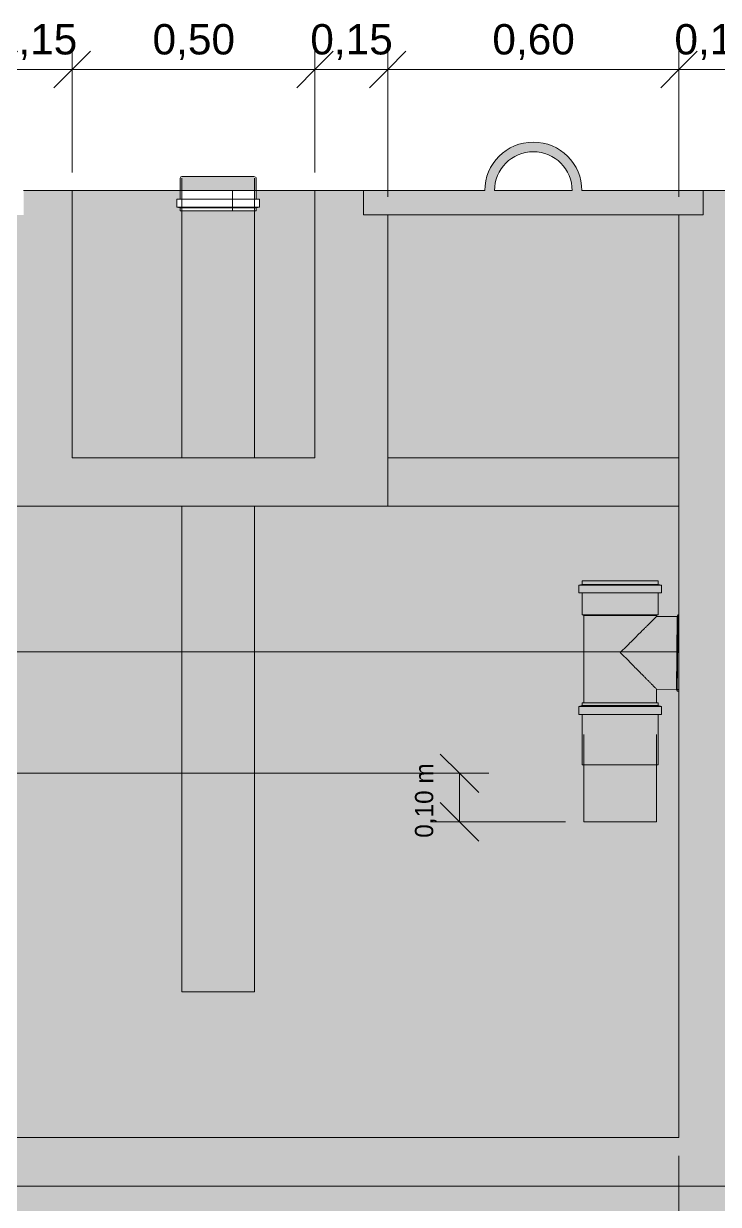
# Model space of a CAD drawing. Header units: metres. Extents: x 42.1 to 94.3, y -3.4 to 61.2.
# Drawn here: x 74.667 to 76.099, y -2.088 to 0.344 of the extents above; entities that cross this region are included whole.
import ezdxf

# ---------------------------------------------------------------- set-up
doc = ezdxf.new("R2010")
doc.units = ezdxf.units.M
doc.linetypes.add('IMPORT-DASHED2 _4_', pattern=[0.375, 0.25, -0.125])
for name, color, linetype, lineweight in [('A-ANNO-DIMS', 7, 'Continuous', 5), ('A-ANNO-DIMS-25', 7, 'Continuous', 5), ('A-DETL', 7, 'Continuous', 5), ('A-DETL-GENF', 7, 'Continuous', 5), ('A-WALL', 7, 'Continuous', 9), ('AL_MOBILIARIO', 7, 'Continuous', 5), ('ARQ-COTA-50', 7, 'Continuous', 5), ('ARQ-ELEV6', 7, 'Continuous', 5), ('ARQ-PAR', 7, 'Continuous', 5), ('ARQ-PROJ', 7, 'IMPORT-DASHED2 _4_', 5), ('P-PIPE', 7, 'Continuous', 5)]:
    doc.layers.add(name, color=color, linetype=linetype, lineweight=lineweight)
doc.layers.add('A-FLOR', color=7, linetype='Continuous', lineweight=9, true_color=0x007f00)
doc.layers.add('ARQ_1100_BASE_TÉRREO_GARAGEM_dwg', color=7, linetype='Continuous', lineweight=5, true_color=0x767676)
doc.styles.add('Arial', font='arial.ttf', dxfattribs={"height": 0.0625})
doc.styles.add('Century Gothic', font='GOTHIC.TTF', dxfattribs={"height": 0.0375})
doc.dimstyles.new('Diagonal_-_2_5_mm_Arial_-_Preto', dxfattribs={"dimscale": 0.3048, "dimtxt": 0.063766, "dimasz": 0.246063, "dimexe": 0.19685, "dimexo": 0.123031, "dimgap": 0.04101, "dimtad": 1, "dimrnd": 0.01, "dimzin": 0, "dimdsep": 46, "dimtxsty": 'Arial', "dimblk1": 'OBLIQUE', "dimblk2": 'OBLIQUE', "dimsah": 1, "dimcen": 0.09, "dimdle": 0.19685, "dimazin": 0, "dimtfac": 1, "dimtdec": 4, "dimtix": 1, "dimtmove": 0, "dimatfit": 3, "dimfxl": 1, "dimtvp": 1, "dimtolj": 1, "dimtzin": 0, "dimarcsym": 2})
doc.dimstyles.new('Diagonal_-_2_5_mm_Arial_-_Vermelho_2', dxfattribs={"dimscale": 0.3048, "dimtxt": 0.063766, "dimasz": 0.246063, "dimexe": 0.19685, "dimexo": 0.123031, "dimgap": 0.04101, "dimtad": 1, "dimrnd": 0.01, "dimzin": 0, "dimdsep": 46, "dimtxsty": 'Arial', "dimblk1": 'OBLIQUE', "dimblk2": 'OBLIQUE', "dimsah": 1, "dimcen": 0.09, "dimdle": 0.19685, "dimazin": 0, "dimtfac": 1, "dimtdec": 4, "dimtix": 1, "dimtmove": 0, "dimatfit": 3, "dimfxl": 1, "dimtvp": 1, "dimtolj": 1, "dimtzin": 0, "dimarcsym": 2})
doc.dimstyles.new('Setores_1_mm', dxfattribs={"dimscale": 0.3048, "dimtxt": 0.039156, "dimasz": 0.260417, "dimexe": 0.19685, "dimexo": 0.123031, "dimgap": 0.143537, "dimtad": 1, "dimrnd": 0.01, "dimzin": 0, "dimdsep": 46, "dimtxsty": 'Century Gothic', "dimblk1": 'OBLIQUE', "dimblk2": 'OBLIQUE', "dimsah": 1, "dimcen": 0.09, "dimazin": 0, "dimtfac": 1, "dimtdec": 4, "dimtix": 1, "dimtmove": 0, "dimatfit": 3, "dimfxl": 1, "dimtvp": 1, "dimtolj": 1, "dimtzin": 0, "dimarcsym": 2})
pattern_1 = [(0, (76.18848, -1), (0.15875, 0.15875), [0.15875, -0.15875]), (0, (76.18848, -0.94047), (0.15875, 0.15875), [0.15875, -0.15875]), (0, (76.18848, -0.88094), (0.15875, 0.15875), [0.15875, -0.15875]), (90, (76.20848, -0.86109), (-0.15875, 0.15875), [0.15875, -0.15875]), (90, (76.26748, -0.86109), (-0.15875, 0.15875), [0.15875, -0.15875]), (90, (76.32748, -0.86109), (-0.15875, 0.15875), [0.15875, -0.15875])]

# ---------------------------------------------------------------- blocks, each defined once
blk = doc.blocks.new('ARQ_1100_BASE_TÉRREO_GARAGEM_dwg_bus_p-4197726-CC')
at = {"layer": 'AL_MOBILIARIO'}
for p, q in [((54.9492, 0), (54.7096, 0)), ((55.1158, 0), (54.7096, 0)), ((55.1158, 0), (54.7097, 0)), ((54.7097, 0), (55.1158, 0)), ((54.7097, 0), (55.1158, 0)), ((55.1158, 0), (54.7097, 0)), ((55.1158, 0), (54.7097, 0)), ((55.1158, 0), (54.9492, 0)), ((56.178, 0), (56.0158, 0)), ((56.2222, 0), (56.0158, 0)), ((56.4811, 0), (56.0158, 0)), ((56.2634, 0), (56.0158, 0)), ((56.5158, 0), (56.0158, 0)), ((56.0159, 0), (56.243, 0)), ((56.0159, 0), (56.2168, 0)), ((56.5161, 0), (56.178, 0)), ((56.2168, 0), (56.5161, 0)), ((56.5163, 0), (56.2222, 0)), ((56.243, 0), (56.5163, 0)), ((56.5162, 0), (56.2634, 0)), ((56.5158, 0), (56.4811, 0))]:
    blk.add_line(p, q, dxfattribs=at)
blk = doc.blocks.new('ARQ_1100_BASE_TÉRREO_GARAGEM_dwg_cam_p-4197734-CC')
at = {"layer": 'AL_MOBILIARIO'}
for p, q in [((56.1745, 0), (56.0154, 0)), ((56.0931, 0), (56.0154, 0)), ((56.0931, 0), (56.0154, 0)), ((56.1711, 0), (56.0154, 0)), ((56.5158, 0), (56.0158, 0)), ((56.0158, 0), (56.5158, 0)), ((56.5158, 0), (56.0158, 0)), ((56.0158, 0), (56.5158, 0)), ((56.0158, 0), (56.5158, 0)), ((56.5158, 0), (56.0158, 0)), ((56.0158, 0), (56.5158, 0)), ((56.0158, 0), (56.5158, 0)), ((56.0158, 0), (56.5158, 0)), ((56.0158, 0), (56.5158, 0)), ((56.0158, 0), (56.5158, 0)), ((56.0158, 0), (56.5158, 0)), ((56.0158, 0), (56.5158, 0)), ((56.5158, 0), (56.0158, 0)), ((56.5158, 0), (56.0931, 0)), ((56.0931, 0), (56.449, 0)), ((56.5158, 0), (56.1711, 0)), ((56.5158, 0), (56.1745, 0)), ((56.1835, 0), (56.2333, 0)), ((56.4353, 0), (56.229, 0)), ((56.2333, 0), (56.4684, 0)), ((56.5158, 0), (56.449, 0)), ((56.5158, 0), (56.449, 0)), ((56.4684, 0), (56.5158, 0)), ((58.3711, 0), (57.4158, 0)), ((57.4158, 0), (58.3711, 0)), ((58.2212, 0), (57.4158, 0)), ((57.4158, 0), (58.2212, 0)), ((57.4158, 0), (58.2212, 0)), ((58.3711, 0), (57.4158, 0)), ((57.4158, 0), (58.2212, 0)), ((57.4158, 0), (58.2212, 0)), ((57.4158, 0), (58.2212, 0)), ((57.4158, 0), (58.2212, 0)), ((57.4158, 0), (58.2212, 0)), ((57.4158, 0), (58.2212, 0)), ((57.4158, 0), (58.2212, 0)), ((58.1966, 0), (57.4158, 0)), ((57.902, 0), (57.4158, 0)), ((57.9054, 0), (57.4158, 0)), ((57.4158, 0), (57.4204, 0)), ((57.4158, 0), (57.4204, 0)), ((57.4673, 0), (57.8175, 0)), ((57.8175, 0), (57.4673, 0)), ((57.6822, 0), (57.4853, 0)), ((57.8011, 0), (57.7765, 0)), ((58.2521, 0), (57.8341, 0)), ((57.8341, 0), (58.2521, 0)), ((58.2077, 0), (57.902, 0)), ((58.1436, 0), (57.9054, 0)), ((58.0974, 0), (58.3464, 0)), ((58.1436, 0), (58.2071, 0)), ((58.3253, 0), (58.1438, 0)), ((58.2062, 0), (58.3559, 0)), ((58.2521, 0), (58.2839, 0)), ((58.3559, 0), (58.2839, 0)), ((58.3559, 0), (58.3253, 0)), ((58.4937, 0), (58.3711, 0)), ((58.4937, 0), (58.3711, 0)), ((58.4937, 0), (58.3711, 0)), ((58.4937, 0), (58.3711, 0))]:
    blk.add_line(p, q, dxfattribs=at)
at = {"layer": 'AL_MOBILIARIO', "flags": 128}
blk.add_lwpolyline([(58.3706, 0), (58.3786, 0), (58.3143, 0)], close=True, dxfattribs=at)
blk = doc.blocks.new('ARQ_1100_BASE_TÉRREO_GARAGEM_dwg-4178582-CC')
at = {"lineweight": 5}
for p, q in [((56.0158, 0), (56.5158, 0)), ((56.5158, 0), (56.0158, 0))]:
    blk.add_line(p, q, dxfattribs=at)
at = {"layer": 'ARQ-COTA-50'}
for p, q in [((56.5158, 0), (56.0158, 0)), ((56.0158, 0), (56.5158, 0)), ((56.0158, 0), (56.5158, 0)), ((56.5158, 0), (56.0158, 0)), ((56.5158, 0), (56.0158, 0))]:
    blk.add_line(p, q, dxfattribs=at)
at = {"layer": 'ARQ-ELEV6'}
for p, q in [((56.0157, 0), (56.2326, 0)), ((56.5158, 0), (56.0158, 0)), ((56.2326, 0), (56.5158, 0))]:
    blk.add_line(p, q, dxfattribs=at)
at = {"layer": 'ARQ-PAR'}
for p, q in [((56.0158, 0), (56.2381, 0)), ((56.0158, 0), (56.2381, 0)), ((56.5158, 0), (56.0158, 0)), ((56.0158, 0), (56.5158, 0)), ((56.3946, 0), (56.5158, 0)), ((56.3946, 0), (56.5158, 0))]:
    blk.add_line(p, q, dxfattribs=at)
at = {"layer": 'ARQ-PROJ'}
for p, q in [((56.0158, 0), (56.2381, 0)), ((56.5158, 0), (56.0158, 0)), ((56.3946, 0), (56.5158, 0))]:
    blk.add_line(p, q, dxfattribs=at)
for name in ['ARQ_1100_BASE_TÉRREO_GARAGEM_dwg_bus_p-4197726-CC', 'ARQ_1100_BASE_TÉRREO_GARAGEM_dwg_cam_p-4197734-CC']:
    blk.add_blockref(name, (0, 0))
blk = doc.blocks.new('Cap - Serie Normal - Esgoto - MEP - Tigre - Standard-3964077-CC')
at = {"layer": 'P-PIPE', "true_color": 0xf5ebeb}
for points in [[(56.3787, 0.0257), (56.3946, 0.0257), (56.3936, 0.028), (56.3914, 0.0289), (56.2408, 0.0287), (56.2391, 0.028), (56.2381, 0.0257), (56.3779, 0.0257)], [(56.2381, 0), (56.3946, 0), (56.3946, 0.0257), (56.2381, 0.0257)]]:
    blk.add_hatch(color=7, dxfattribs=at).paths.add_polyline_path(points)
at = {"layer": 'P-PIPE'}
for p, q in [((56.2381, 0.0257), (56.2381, -0.0174)), ((56.3946, -0.0174), (56.3946, 0.0257)), ((56.2311, -0.0174), (56.2311, -0.0339)), ((56.4016, -0.0174), (56.2311, -0.0174)), ((56.4016, -0.0339), (56.4016, -0.0174)), ((56.2311, -0.0339), (56.2381, -0.0354)), ((56.2311, -0.0339), (56.4016, -0.0339)), ((56.2381, -0.0351), (56.2381, -0.0413)), ((56.2381, -0.0354), (56.3946, -0.0354)), ((56.2381, -0.0413), (56.3946, -0.0413)), ((56.3946, -0.0354), (56.4016, -0.0339)), ((56.3946, -0.0413), (56.3946, -0.0351))]:
    blk.add_line(p, q, dxfattribs=at)
at = {"layer": 'P-PIPE', "flags": 128}
for points in [[(56.2381, 0.0257), (56.2396, 0.0284), (56.2414, 0.0289)], [(56.3914, 0.0289), (56.3894, 0.0289), (56.3836, 0.0289), (56.3743, 0.0289), (56.3619, 0.0289), (56.3471, 0.0289), (56.3308, 0.0289), (56.3136, 0.0289), (56.2966, 0.0289), (56.2807, 0.0289), (56.2666, 0.0289), (56.2551, 0.0289), (56.2469, 0.0289), (56.2423, 0.0289), (56.2414, 0.0289)], [(56.3933, 0.0279), (56.3941, 0.0275), (56.3946, 0.0257)]]:
    blk.add_lwpolyline(points, dxfattribs=at)
blk = doc.blocks.new('Te_Juncao - Serie Normal - Esgoto - MEP - Tigre - Standard-4220040-CC')
at = {"layer": 'P-PIPE', "true_color": 0xf5ebeb}
h = blk.add_hatch(color=7, dxfattribs=at)
h.paths.add_polyline_path([(57.1448, -0.8108), (57.0656, -0.8109), (57.0598, -0.8123), (57.1448, -0.8123), (57.1448, -0.8108)])
h.paths.add_polyline_path([(57.2128, -0.8123), (57.2298, -0.8123), (57.2233, -0.8108), (57.1448, -0.8108), (57.1448, -0.8123), (57.2102, -0.8123)])
for points in [[(57.2128, -0.8283), (57.2298, -0.8283), (57.2298, -0.8123), (57.0598, -0.8123), (57.0598, -0.8283), (57.2102, -0.8283)], [(57.1681, -0.8108), (57.2233, -0.8108), (57.2233, -0.8038), (57.0663, -0.8038), (57.0663, -0.8108), (57.1668, -0.8108)], [(57.0663, -0.8735), (57.2233, -0.8735), (57.2233, -0.8283), (57.0663, -0.8283), (57.0663, -0.8687)], [(57.2187, -0.875), (57.2198, -0.875), (57.2233, -0.8735), (57.0663, -0.8735), (57.0698, -0.875), (57.2186, -0.875)], [(57.0699, -0.95), (57.1458, -0.95), (57.2188, -0.8776), (57.2184, -0.875), (57.0698, -0.875), (57.0698, -0.95)], [(57.2621, -0.95), (57.2631, -0.95), (57.2636, -0.8744), (57.2623, -0.8772), (57.2618, -0.95)], [(57.156, -0.95), (57.2616, -0.95), (57.2621, -0.8772), (57.2198, -0.8768), (57.1458, -0.95)]]:
    blk.add_hatch(color=7, dxfattribs=at).paths.add_polyline_path(points)
h = blk.add_hatch(color=7, dxfattribs=at)
h.paths.add_polyline_path([(57.2658, -0.95), (57.2658, -0.9147), (57.2635, -0.9147), (57.2631, -0.95)])
h.paths.add_polyline_path([(57.2635, -0.9147), (57.2658, -0.9147), (57.2658, -0.8992), (57.2636, -0.8992), (57.2635, -0.9135)])
h.paths.add_polyline_path([(57.2636, -0.8992), (57.2658, -0.8992), (57.2658, -0.8737), (57.2639, -0.8737), (57.2637, -0.8942)])
at = {"layer": 'P-PIPE'}
for p, q in [((57.0663, -0.8108), (57.0598, -0.8123)), ((57.0598, -0.8123), (57.0598, -0.8283)), ((57.0598, -0.8123), (57.2298, -0.8123)), ((57.0663, -0.8038), (57.0663, -0.8108)), ((57.2233, -0.8038), (57.0663, -0.8038)), ((57.0663, -0.8108), (57.2233, -0.8108)), ((57.2233, -0.8108), (57.2233, -0.8038)), ((57.2298, -0.8123), (57.2233, -0.8108)), ((57.2298, -0.8283), (57.2298, -0.8123)), ((57.0598, -0.8283), (57.2298, -0.8283)), ((57.0663, -0.8283), (57.0663, -0.8735)), ((57.2233, -0.8735), (57.2233, -0.8283)), ((57.0663, -0.8735), (57.0698, -0.875)), ((57.2233, -0.8735), (57.0663, -0.8735)), ((57.0663, -0.8735), (57.2233, -0.8735)), ((57.0698, -0.8745), (57.0698, -0.875)), ((57.0698, -0.875), (57.2198, -0.875)), ((57.0698, -0.875), (57.0698, -0.951)), ((57.2198, -0.875), (57.2233, -0.8735)), ((57.2198, -0.875), (57.2198, -0.8745)), ((57.2198, -0.8768), (57.2198, -0.875)), ((57.2639, -0.8737), (57.2623, -0.8772)), ((57.2623, -1.0307), (57.2639, -0.8737)), ((57.2658, -0.8737), (57.2639, -0.8737)), ((57.2623, -0.8772), (57.2198, -0.8768)), ((57.2623, -0.8772), (57.2608, -1.0272)), ((57.2608, -1.0272), (57.2623, -0.8772)), ((57.0698, -0.951), (57.0698, -1.0545)), ((57.2198, -1.0268), (57.2608, -1.0272)), ((57.2198, -1.0545), (57.2198, -1.0268)), ((57.2608, -1.0272), (57.2623, -1.0307)), ((57.2623, -1.0307), (57.2658, -1.0308))]:
    blk.add_line(p, q, dxfattribs=at)
for points, knots in [([(57.1448, -0.951), (57.1486, -0.9473), (57.1561, -0.9399), (57.1672, -0.9288), (57.1781, -0.9181), (57.1868, -0.9095), (57.1933, -0.903), (57.1981, -0.8983), (57.2018, -0.8946), (57.2046, -0.8918), (57.2066, -0.8899), (57.2085, -0.888), (57.2103, -0.8862), (57.212, -0.8845), (57.2136, -0.883), (57.215, -0.8816), (57.2166, -0.8799), (57.219, -0.8776), (57.2198, -0.8768), (57.2198, -0.8768)], [0, 0, 0, 0, 0.111111, 0.222222, 0.333333, 0.444444, 0.5, 0.555556, 0.611111, 0.638889, 0.666667, 0.694444, 0.722222, 0.75, 0.777778, 0.805556, 0.833333, 0.888889, 1, 1, 1, 1]), ([(57.1448, -0.951), (57.1486, -0.9548), (57.1561, -0.9623), (57.1671, -0.9736), (57.178, -0.9845), (57.1866, -0.9932), (57.1932, -0.9999), (57.1979, -1.0047), (57.2017, -1.0084), (57.2045, -1.0113), (57.2065, -1.0133), (57.2084, -1.0152), (57.2102, -1.0171), (57.2119, -1.0188), (57.2135, -1.0204), (57.2149, -1.0218), (57.2166, -1.0235), (57.219, -1.0259), (57.2198, -1.0267), (57.2198, -1.0268)], [-1, -1, -1, -1, -0.888889, -0.777778, -0.666667, -0.555556, -0.5, -0.444444, -0.388889, -0.361111, -0.333333, -0.305556, -0.277778, -0.25, -0.222222, -0.194444, -0.166667, -0.111111, 0, 0, 0, 0])]:
    blk.add_open_spline(points, degree=3, knots=knots, dxfattribs=at)
blk = doc.blocks.new('Luva Simples para Conexão - Serie Normal - Esgoto - MEP - Tigre - Standard-3963417-CC')
at = {"layer": 'P-PIPE'}
for p, q in [((57.0666, -1.0604), (57.0596, -1.0623)), ((57.0596, -1.0623), (57.0596, -1.079)), ((57.0596, -1.0623), (57.2301, -1.0623)), ((57.0666, -1.0545), (57.0666, -1.0604)), ((57.2231, -1.0545), (57.0666, -1.0545)), ((57.2231, -1.0604), (57.0666, -1.0604)), ((57.2231, -1.0604), (57.2231, -1.0545)), ((57.2301, -1.0623), (57.2231, -1.0604)), ((57.2301, -1.079), (57.2301, -1.0623)), ((57.0596, -1.079), (57.2301, -1.079)), ((57.0666, -1.079), (57.0666, -1.1825)), ((57.2231, -1.1825), (57.2231, -1.079)), ((57.0666, -1.1825), (57.2231, -1.1825))]:
    blk.add_line(p, q, dxfattribs=at)
blk = doc.blocks.new('DIMBLOCK30-CC')
at = {"layer": 'A-ANNO-DIMS-25'}
for p, q in [((76.0173, 0.2494), (76.0173, 0.3094)), ((76.1673, 0.2494), (76.1673, 0.3094)), ((76.1673, 0.2494), (76.0173, 0.2494)), ((76.0173, 0.2494), (76.0173, -0.0125)), ((76.1673, 0.2494), (76.1673, -0.6125))]:
    blk.add_line(p, q, dxfattribs=at)
at = {"layer": 'A-ANNO-DIMS-25', "lineweight": 20}
for p, q in [((76.0173, 0.2494), (76.0548, 0.2869)), ((76.1673, 0.2494), (76.2048, 0.2869)), ((76.0173, 0.2494), (75.9798, 0.2119)), ((76.1673, 0.2494), (76.1298, 0.2119))]:
    blk.add_line(p, q, dxfattribs=at)
at = {"layer": 'A-ANNO-DIMS-25', "color": 0, "insert": (76.0079, 0.343), "char_height": 0.0625, "width": 0.202482, "attachment_point": 1, "line_spacing_factor": 0.941778, "style": 'Arial'}
blk.add_mtext('0,15', dxfattribs=at)
blk = doc.blocks.new('_Oblique')
at = {"color": 0, "linetype": 'ByBlock', "lineweight": -2}
blk.add_line((-0.5, -0.5), (0.5, 0.5), dxfattribs=at)
blk = doc.blocks.new('DIMBLOCK31-CC')
at = {"layer": 'A-ANNO-DIMS-25'}
for p, q in [((75.4173, 0.2494), (75.4173, 0.3094)), ((76.0173, 0.2494), (76.0173, 0.3094)), ((76.0173, 0.2494), (75.4173, 0.2494)), ((75.4173, 0.2494), (75.4173, -0.0125)), ((76.0173, 0.2494), (76.0173, -0.0125))]:
    blk.add_line(p, q, dxfattribs=at)
at = {"layer": 'A-ANNO-DIMS-25', "lineweight": 20}
for p, q in [((75.4173, 0.2494), (75.4548, 0.2869)), ((76.0173, 0.2494), (76.0548, 0.2869)), ((75.4173, 0.2494), (75.3798, 0.2119)), ((76.0173, 0.2494), (75.9798, 0.2119))]:
    blk.add_line(p, q, dxfattribs=at)
at = {"layer": 'A-ANNO-DIMS-25', "color": 0, "insert": (75.6329, 0.343), "char_height": 0.0625, "width": 0.202482, "attachment_point": 1, "line_spacing_factor": 0.941778, "style": 'Arial'}
blk.add_mtext('0,60', dxfattribs=at)
blk = doc.blocks.new('DIMBLOCK32-CC')
at = {"layer": 'A-ANNO-DIMS-25'}
for p, q in [((75.2673, 0.2494), (75.2673, 0.3094)), ((75.4173, 0.2494), (75.4173, 0.3094)), ((75.4173, 0.2494), (75.2673, 0.2494)), ((75.2673, 0.2494), (75.2673, 0.0375)), ((75.4173, 0.2494), (75.4173, -0.0125))]:
    blk.add_line(p, q, dxfattribs=at)
at = {"layer": 'A-ANNO-DIMS-25', "lineweight": 20}
for p, q in [((75.2673, 0.2494), (75.3048, 0.2869)), ((75.4173, 0.2494), (75.4548, 0.2869)), ((75.2673, 0.2494), (75.2298, 0.2119)), ((75.4173, 0.2494), (75.3798, 0.2119))]:
    blk.add_line(p, q, dxfattribs=at)
at = {"layer": 'A-ANNO-DIMS-25', "color": 0, "insert": (75.2579, 0.343), "char_height": 0.0625, "width": 0.202482, "attachment_point": 1, "line_spacing_factor": 0.941778, "style": 'Arial'}
blk.add_mtext('0,15', dxfattribs=at)
blk = doc.blocks.new('DIMBLOCK33-CC')
at = {"layer": 'A-ANNO-DIMS-25'}
for p, q in [((74.7673, 0.2494), (74.7673, 0.3094)), ((75.2673, 0.2494), (75.2673, 0.3094)), ((75.2673, 0.2494), (74.7673, 0.2494)), ((74.7673, 0.2494), (74.7673, 0.0375)), ((75.2673, 0.2494), (75.2673, 0.0375))]:
    blk.add_line(p, q, dxfattribs=at)
at = {"layer": 'A-ANNO-DIMS-25', "lineweight": 20}
for p, q in [((74.7673, 0.2494), (74.8048, 0.2869)), ((75.2673, 0.2494), (75.3048, 0.2869)), ((74.7673, 0.2494), (74.7298, 0.2119)), ((75.2673, 0.2494), (75.2298, 0.2119))]:
    blk.add_line(p, q, dxfattribs=at)
at = {"layer": 'A-ANNO-DIMS-25', "color": 0, "insert": (74.9329, 0.343), "char_height": 0.0625, "width": 0.202482, "attachment_point": 1, "line_spacing_factor": 0.941778, "style": 'Arial'}
blk.add_mtext('0,50', dxfattribs=at)
blk = doc.blocks.new('DIMBLOCK34-CC')
at = {"layer": 'A-ANNO-DIMS-25'}
for p, q in [((74.6173, 0.2494), (74.6173, 0.3094)), ((74.7673, 0.2494), (74.7673, 0.3094)), ((74.7673, 0.2494), (74.6173, 0.2494)), ((74.6173, 0.2494), (74.6173, -0.0125)), ((74.7673, 0.2494), (74.7673, 0.0375))]:
    blk.add_line(p, q, dxfattribs=at)
at = {"layer": 'A-ANNO-DIMS-25', "lineweight": 20}
for p, q in [((74.6173, 0.2494), (74.6548, 0.2869)), ((74.7673, 0.2494), (74.8048, 0.2869)), ((74.6173, 0.2494), (74.5798, 0.2119)), ((74.7673, 0.2494), (74.7298, 0.2119))]:
    blk.add_line(p, q, dxfattribs=at)
at = {"layer": 'A-ANNO-DIMS-25', "color": 0, "insert": (74.6079, 0.343), "char_height": 0.0625, "width": 0.202482, "attachment_point": 1, "line_spacing_factor": 0.941778, "style": 'Arial'}
blk.add_mtext('0,15', dxfattribs=at)
blk = doc.blocks.new('DIMBLOCK45-CC')
at = {"layer": 'A-ANNO-DIMS-25', "lineweight": 25}
for p, q in [((75.5653, -1.2), (75.5256, -1.1603)), ((75.5653, -1.2), (75.605, -1.2397)), ((75.5653, -1.3), (75.5256, -1.2603)), ((75.5653, -1.3), (75.605, -1.3397))]:
    blk.add_line(p, q, dxfattribs=at)
at = {"layer": 'A-ANNO-DIMS-25'}
for p, q in [((75.5653, -1.2), (74.2438, -1.2)), ((75.5653, -1.2), (75.5653, -1.3)), ((75.5653, -1.2), (75.6253, -1.2)), ((75.5653, -1.3), (75.5053, -1.3)), ((75.5653, -1.3), (75.7838, -1.3))]:
    blk.add_line(p, q, dxfattribs=at)
at = {"layer": 'A-ANNO-DIMS-25', "color": 0, "insert": (75.4735, -1.3327), "char_height": 0.0375, "width": 0.198392, "attachment_point": 1, "rotation": 90, "line_spacing_factor": 0.984502, "style": 'Century Gothic'}
blk.add_mtext('0,10 m', dxfattribs=at)
blk = doc.blocks.new('DIMBLOCK50-CC')
at = {"layer": 'A-ANNO-DIMS-25', "color": 1, "true_color": 0xff0000}
for p, q in [((76.0173, -2.2461), (76.0173, -1.9875)), ((76.1673, -2.2461), (76.1673, -2.0875)), ((76.2273, -2.2461), (76.0173, -2.2461)), ((76.0173, -2.2461), (76.0173, -2.3061)), ((76.1673, -2.2461), (76.1673, -2.3061))]:
    blk.add_line(p, q, dxfattribs=at)
at = {"layer": 'A-ANNO-DIMS-25', "color": 1, "lineweight": 20, "true_color": 0xff0000}
for p, q in [((76.0173, -2.2461), (76.0548, -2.2086)), ((76.1673, -2.2461), (76.2048, -2.2086)), ((76.0173, -2.2461), (75.9798, -2.2836)), ((76.1673, -2.2461), (76.1298, -2.2836))]:
    blk.add_line(p, q, dxfattribs=at)
at = {"layer": 'A-ANNO-DIMS-25', "color": 0, "insert": (76.0079, -2.1525), "char_height": 0.0625, "width": 0.202482, "attachment_point": 1, "line_spacing_factor": 0.941778, "style": 'Arial'}
blk.add_mtext('0,15', dxfattribs=at)
blk = doc.blocks.new('DIMBLOCK51-CC')
at = {"layer": 'A-ANNO-DIMS-25', "color": 1, "true_color": 0xff0000}
for p, q in [((74.0173, -2.2461), (74.0173, -1.9875)), ((76.0173, -2.2461), (76.0173, -1.9875)), ((76.0173, -2.2461), (74.0173, -2.2461)), ((74.0173, -2.2461), (74.0173, -2.3061)), ((76.0173, -2.2461), (76.0173, -2.3061))]:
    blk.add_line(p, q, dxfattribs=at)
at = {"layer": 'A-ANNO-DIMS-25', "color": 1, "lineweight": 20, "true_color": 0xff0000}
for p, q in [((74.0173, -2.2461), (74.0548, -2.2086)), ((76.0173, -2.2461), (76.0548, -2.2086)), ((74.0173, -2.2461), (73.9798, -2.2836)), ((76.0173, -2.2461), (75.9798, -2.2836))]:
    blk.add_line(p, q, dxfattribs=at)
at = {"layer": 'A-ANNO-DIMS-25', "color": 0, "insert": (74.9329, -2.1525), "char_height": 0.0625, "width": 0.202482, "attachment_point": 1, "line_spacing_factor": 0.941778, "style": 'Arial'}
blk.add_mtext('2,00', dxfattribs=at)

msp = doc.modelspace()

# ---------------------------------------------------------------- hatches: boundary and pattern name
at = {"layer": 'A-DETL-GENF'}
h = msp.add_hatch(color=256, dxfattribs=at)
h.paths.add_polyline_path([(76.0673, -0.05), (76.0673, 0), (75.8173, 0), (75.8139, 0.0259), (75.8039, 0.05), (75.788, 0.0707), (75.7673, 0.0866), (75.7432, 0.0966), (75.7173, 0.1), (75.6914, 0.0966), (75.6673, 0.0866), (75.6466, 0.0707), (75.6307, 0.05), (75.6207, 0.0259), (75.6173, 0), (75.3673, 0), (75.3673, -0.05), (76.0323, -0.05)])
h.paths.add_polyline_path([(75.7973, 0), (75.6373, 0), (75.64, 0.0207), (75.648, 0.04), (75.6607, 0.0566), (75.6773, 0.0693), (75.6966, 0.0773), (75.7173, 0.08), (75.738, 0.0773), (75.7573, 0.0693), (75.7738, 0.0566), (75.7866, 0.04), (75.7946, 0.0207)])
at = {"layer": 'A-DETL-GENF', "true_color": 0x606060}
h = msp.add_hatch(dxfattribs=at)
h.set_pattern_fill('FP_5', color=251, style=0, pattern_type=2)
h.set_pattern_definition(pattern_1)
h.paths.add_polyline_path([(80.5674, -3.43), (80.6923, -3.43), (80.6923, 0), (80.1673, 0), (80.1673, -0.6), (80.3673, -0.6), (80.3673, -3.1), (79.1673, -3.1), (79.1673, -1.0588), (76.1673, -1.0288), (76.1673, -2.05), (73.8673, -2.05), (73.8673, -0.8971), (73.4612, -0.8931), (73.4612, -0.993), (72.6612, -0.993), (72.6612, -0.4206), (72.5766, -0.4189), (72.5764, -0.8772), (71.8766, -0.8772), (71.8766, 0), (71.5523, 0), (71.5523, -3.43), (80.542, -3.43)])
h.paths.add_polyline_path([(79.1673, -0.9087), (79.1673, -0.6), (79.3673, -0.6), (79.3673, 0), (76.1673, 0), (76.1673, -0.8787), (79.066, -0.9077)])
h.paths.add_polyline_path([(73.8673, -0.7971), (73.8673, 0), (73.4612, 0), (73.4612, -0.793), (73.7444, -0.7959)])
h.paths.add_polyline_path([(74.9929, -0.55), (74.9929, -0.0413), (74.9896, -0.0413), (74.9896, -0.0354), (74.9826, -0.0339), (74.9826, -0.0174), (74.9896, -0.0174), (74.9896, 0), (74.7673, 0), (74.7673, -0.55), (74.927, -0.55)])
h.paths.add_polyline_path([(75.1429, -0.55), (75.2673, -0.55), (75.2673, 0), (75.1461, 0), (75.1461, -0.0174), (75.1531, -0.0174), (75.1531, -0.0339), (75.1461, -0.0354), (75.1461, -0.0413), (75.1429, -0.0413), (75.1429, -0.4786)])
h.paths.add_polyline_path([(72.6612, -0.3456), (72.6612, 0), (72.5766, 0), (72.5766, -0.3439), (72.6279, -0.3449)])
at = {"layer": 'A-DETL-GENF', "true_color": 0xc0c0c0}
h = msp.add_hatch(dxfattribs=at)
h.set_pattern_fill('FP_4', color=9, style=0, pattern_type=2)
h.set_pattern_definition([(50, (76.18848, -1), (0.1821895, -0.015938), [0.01905, -0.20955]), (355, (76.18848, -1), (-0.035242, 0.1910586), [0.01524, -0.16764]), (100.451, (76.20348, -1.001), (0.146942, 0.1751196), [0.01619, -0.17809]), (46.184, (76.18848, -0.9492), (0.271077, -0.042045), [0.02857, -0.31432]), (96.636, (76.21048, -0.9527), (0.237407, 0.247433), [0.02429, -0.26714]), (351.184, (76.18848, -0.9492), (0.237406, 0.247428), [0.02286, -0.25146]), (21, (76.21348, -0.9619), (0.1516197, -0.102267), [0.01905, -0.20955]), (326, (76.21348, -0.9619), (0.0618035, 0.1841894), [0.01524, -0.16764]), (71.451, (76.22648, -0.97042), (0.213418, 0.081924), [0.01619, -0.17809]), (37.5, (76.18848, -1), (0.0030864, 0.0845511), [0.00838, -0.15723, 0.00838, -0.1618, -0.16828]), (37.5, (76.18848, -1), (0.0030864, 0.0845511), [-0.33579, 0.00838, -0.15989]), (7.5, (76.18848, -1), (0.0668157, 0.1001782), [0.00838, -0.08865, 0.00838, -0.15342, -0.06414]), (7.5, (76.18848, -1), (0.0668157, 0.1001782), [-0.25883, 0.00838, -0.05575]), (327.5, (76.13148, -1), (0.1355866, -0.0057276), [0.00838, -0.05512, 0.00838, -0.18974, -0.26289]), (327.5, (76.13148, -1), (0.1355866, -0.0057276), [-0.26162, 0.00838, -0.25451]), (317.5, (76.10648, -1), (0.1481253, 0.0254287), [0.00838, -0.07417, 0.00838, -0.12319, -0.18669]), (317.5, (76.10648, -1), (0.1481253, 0.0254287), [-0.21412, 0.00838, -0.17831])])
h.paths.add_polyline_path([(73.9673, -2.05), (76.1673, -2.05), (76.1673, 0), (76.0673, 0), (76.0673, -0.05), (76.0173, -0.05), (76.0173, -1.95), (74.0173, -1.95), (74.0173, -0.05), (73.9673, -0.05), (73.9673, 0), (73.8673, 0), (73.8673, -2.05)])
h.paths.add_polyline_path([(73.0362, -0.993), (73.4612, -0.993), (73.4612, 0), (73.3612, 0), (73.3612, -0.9), (72.7612, -0.9), (72.7612, 0), (72.6612, 0), (72.6612, -0.993), (73.0259, -0.993)])
h.paths.add_polyline_path([(72.5729, -0.8772), (72.5766, -0.8772), (72.5764, 0), (72.378, 0), (72.378, -0.7772), (72.0768, -0.7772), (72.0768, 0), (71.8766, 0), (71.8766, -0.8772), (72.5681, -0.8772)])
h.paths.add_polyline_path([(74.927, -0.65), (75.4173, -0.65), (75.4173, -0.05), (75.3673, -0.05), (75.3673, 0), (75.2673, 0), (75.2673, -0.55), (74.7673, -0.55), (74.7673, 0), (74.6673, 0), (74.6673, -0.05), (74.6173, -0.05), (74.6173, -0.65), (74.7673, -0.65)])
h.paths.add_polyline_path([(72.2661, -0.5772), (72.2879, -0.5772), (72.2879, 0), (72.2184, 0), (72.2184, -0.5772)])
at = {"layer": 'A-DETL-GENF', "true_color": 0x606060}
h = msp.add_hatch(dxfattribs=at)
h.set_pattern_fill('FP_5', color=251, style=0, pattern_type=2)
h.set_pattern_definition(pattern_1)
h.paths.add_polyline_path([(75.0427, -0.0413), (75.1461, -0.0413), (75.1461, -0.0354), (75.1531, -0.0339), (75.1531, -0.0174), (75.1461, -0.0174), (75.1461, 0), (74.9896, 0), (74.9896, -0.0174), (74.9826, -0.0174), (74.9826, -0.0339), (74.9896, -0.0354), (74.9896, -0.0413), (75.0378, -0.0413)])
at = {"layer": 'A-DETL-GENF', "true_color": 0xd2ffd2}
msp.add_hatch(color=254, dxfattribs=at).paths.add_polyline_path([(74.0173, -1.95), (76.0173, -1.95), (76.0173, -1.0308), (76.0137, -1.0307), (76.0123, -1.0272), (75.9713, -1.0268), (75.9713, -1.0545), (75.9746, -1.0545), (75.9746, -1.0604), (75.9816, -1.0623), (75.9816, -1.079), (75.9746, -1.079), (75.9746, -1.1825), (75.9713, -1.1825), (75.9713, -1.3), (75.8213, -1.3), (75.8213, -1.1825), (75.8181, -1.1825), (75.8181, -1.079), (75.8111, -1.079), (75.8111, -1.0623), (75.8181, -1.0604), (75.8181, -1.0545), (75.8213, -1.0545), (75.8213, -0.95), (75.1429, -0.95), (75.1429, -1.65), (74.9929, -1.65), (74.9929, -0.95), (74.2093, -0.95), (74.2093, -0.9512), (74.2137, -0.9524), (74.2137, -0.9636), (74.2093, -0.9636), (74.2093, -1.0294), (74.2063, -1.0294), (74.2063, -1.2), (74.1063, -1.2), (74.1063, -1.0294), (74.1032, -1.0294), (74.1032, -0.9636), (74.0988, -0.9636), (74.0988, -0.9524), (74.1032, -0.9512), (74.1032, -0.95), (74.0173, -0.95), (74.0173, -1.519)])
h = msp.add_hatch(color=254, dxfattribs=at)
h.paths.add_polyline_path([(75.8534, -1.1825), (75.9746, -1.1825), (75.9746, -1.079), (75.9816, -1.079), (75.9816, -1.0623), (75.9746, -1.0604), (75.9746, -1.0545), (75.9713, -1.0545), (75.9713, -1.0268), (76.0124, -1.0274), (76.014, -1.0307), (76.0173, -1.0308), (76.0173, -0.95), (75.8213, -0.95), (75.8213, -1.0545), (75.8181, -1.0545), (75.8181, -1.0604), (75.8111, -1.0623), (75.8111, -1.079), (75.8181, -1.079), (75.8181, -1.1825), (75.8433, -1.1825)])
h.paths.add_polyline_path([(75.9338, -1.12), (75.9338, -1.12), (75.9354, -1.12)])
h.paths.add_polyline_path([(75.9516, -1.0545), (75.9516, -1.0545), (75.9494, -1.0545)])
h.paths.add_polyline_path([(74.112, -1.0294), (74.2093, -1.0294), (74.2093, -0.9636), (74.2137, -0.9636), (74.2137, -0.9524), (74.2093, -0.9512), (74.2093, -0.95), (74.1032, -0.95), (74.1032, -0.9512), (74.0988, -0.9524), (74.0988, -0.9636), (74.1032, -0.9636), (74.1032, -1.0294), (74.1103, -1.0294)])
at = {"layer": 'A-FLOR', "lineweight": 5, "true_color": 0x464646}
msp.add_hatch(color=49, dxfattribs=at).paths.add_polyline_path([(75.8113, -0.65), (76.0173, -0.65), (76.0173, -0.55), (75.4173, -0.55), (75.4173, -0.65), (75.5183, -0.65)])
at = {"layer": 'A-WALL', "true_color": 0x787878}
msp.add_hatch(color=8, dxfattribs=at).paths.add_polyline_path([(75.4173, -0.55), (76.0173, -0.55), (76.0173, -0.05), (75.4173, -0.05), (75.4173, -0.4786)])
h = msp.add_hatch(color=8, dxfattribs=at)
h.paths.add_polyline_path([(74.6173, -0.95), (74.9929, -0.95), (74.9929, -0.65), (74.0173, -0.65), (74.0173, -0.7986), (74.0239, -0.7986), (74.0239, -0.7957), (74.0299, -0.7957), (74.0314, -0.7907), (74.0424, -0.7909), (74.0424, -0.7959), (74.0767, -0.7962), (74.0781, -0.7992), (74.1063, -0.7995), (74.1072, -0.8004), (74.1075, -0.799), (74.1062, -0.799), (74.1033, -0.7975), (74.1033, -0.7646), (74.0983, -0.7646), (74.0983, -0.7536), (74.1033, -0.7522), (74.1033, -0.7462), (74.2093, -0.7462), (74.2093, -0.7522), (74.2143, -0.7536), (74.2143, -0.7646), (74.2093, -0.7646), (74.2093, -0.7975), (74.2063, -0.799), (74.2063, -0.9458), (74.2093, -0.9458), (74.2093, -0.95), (74.3357, -0.95)])
h.paths.add_polyline_path([(74.04, -0.95), (74.1032, -0.95), (74.1032, -0.9458), (74.1063, -0.9458), (74.1063, -0.8995), (74.077, -0.8995), (74.0756, -0.9022), (74.0413, -0.9019), (74.0412, -0.9069), (74.0302, -0.9067), (74.0288, -0.9017), (74.0228, -0.9017), (74.0229, -0.8987), (74.0173, -0.8986), (74.0173, -0.95)])
h.paths.add_polyline_path([(75.1429, -0.95), (75.8213, -0.95), (75.8213, -0.875), (75.8178, -0.8735), (75.8178, -0.8283), (75.8113, -0.8283), (75.8113, -0.8123), (75.8178, -0.8108), (75.8178, -0.8038), (75.9748, -0.8038), (75.9748, -0.8108), (75.9813, -0.8123), (75.9813, -0.8283), (75.9748, -0.8283), (75.9748, -0.8735), (75.9708, -0.875), (75.9709, -0.8772), (75.9713, -0.8768), (76.0138, -0.8772), (76.0154, -0.8737), (76.0173, -0.8737), (76.0173, -0.65), (75.1429, -0.65)])
at = {"layer": 'P-PIPE', "true_color": 0x804000}
h = msp.add_hatch(color=36, dxfattribs=at)
h.paths.add_polyline_path([(74.9954, -1.65), (75.0679, -1.65), (75.0679, -0.65), (74.9929, -0.65), (74.9929, -1.65)])
h.paths.add_polyline_path([(75.0107, -0.55), (75.0679, -0.55), (75.0679, -0.0413), (74.9929, -0.0413), (74.9929, -0.55), (75.0029, -0.55)])
h = msp.add_hatch(color=36, dxfattribs=at)
h.paths.add_polyline_path([(75.1403, -1.65), (75.1429, -1.65), (75.1429, -0.65), (75.0679, -0.65), (75.0679, -1.65), (75.1328, -1.65)])
h.paths.add_polyline_path([(75.1156, -0.55), (75.1429, -0.55), (75.1428, -0.0413), (75.0679, -0.0413), (75.0679, -0.55), (75.1054, -0.55)])
for points in [[(75.8213, -1.3), (75.8963, -1.3), (75.8963, -1.1825), (75.8213, -1.1825), (75.8213, -1.2589)], [(75.8963, -1.3), (75.9713, -1.3), (75.9713, -1.1825), (75.8963, -1.1825), (75.8963, -1.2589)]]:
    msp.add_hatch(color=36, dxfattribs=at).paths.add_polyline_path(points)

# ---------------------------------------------------------------- linework, layer by layer
at = {"layer": 'A-DETL'}
for p, q in [((74.7673, 0), (74.6673, 0)), ((74.7673, -0.55), (74.7673, 0)), ((75.2673, 0), (74.7673, 0)), ((74.7673, 0), (74.7673, -0.55)), ((75.3673, 0), (75.2673, 0)), ((75.2673, 0), (75.2673, -0.55)), ((75.2673, -0.55), (75.2673, 0)), ((76.1673, 0), (76.0673, 0)), ((75.6173, 0), (75.3673, 0)), ((75.3673, 0), (75.3673, -0.05)), ((75.7973, 0), (75.6373, 0)), ((76.0673, 0), (75.8173, 0)), ((76.0673, -0.05), (76.0673, 0)), ((75.3673, -0.05), (76.0673, -0.05)), ((75.4173, -0.65), (75.4173, -0.05)), ((76.0173, -0.05), (76.0173, -1.95)), ((75.2673, -0.55), (74.7673, -0.55)), ((74.7673, -0.55), (75.2673, -0.55)), ((74.6173, -0.65), (75.4173, -0.65)), ((76.0173, -0.95), (74.0173, -0.95)), ((76.0173, -1.95), (74.0173, -1.95)), ((73.8673, -2.05), (76.1673, -2.05)), ((76.1673, -2.05), (73.8673, -2.05))]:
    msp.add_line(p, q, dxfattribs=at)
for radius in [0.1, 0.08]:
    msp.add_arc((75.7173, 0), radius, 360, 180, dxfattribs=at)
at = {"layer": 'A-FLOR', "color": 9, "true_color": 0xaad4aa}
for p, q in [((75.4173, -0.55), (76.0173, -0.55)), ((76.0173, -0.65), (75.4173, -0.65))]:
    msp.add_line(p, q, dxfattribs=at)
at = {"layer": 'P-PIPE'}
for p, q in [((74.9929, 0.0257), (74.9929, -0.55)), ((75.1429, -0.55), (75.1429, 0.0257)), ((74.9929, -0.65), (74.9929, -1.65)), ((75.1429, -1.65), (75.1429, -0.65)), ((76.0173, -0.8772), (76.0153, -0.8772)), ((76.0138, -1.0272), (76.0173, -1.0273)), ((75.8213, -1.12), (75.8213, -1.3)), ((75.9713, -1.3), (75.9713, -1.12)), ((75.8213, -1.3), (75.9713, -1.3)), ((74.9929, -1.65), (75.1429, -1.65))]:
    msp.add_line(p, q, dxfattribs=at)

# ---------------------------------------------------------------- block references
at = {"layer": 'ARQ_1100_BASE_TÉRREO_GARAGEM_dwg', "color": 7}
msp.add_blockref('ARQ_1100_BASE_TÉRREO_GARAGEM_dwg-4178582-CC', (18.7515, 0), dxfattribs=at)
at = {"layer": 'P-PIPE'}
for name in ['Cap - Serie Normal - Esgoto - MEP - Tigre - Standard-3964077-CC', 'Te_Juncao - Serie Normal - Esgoto - MEP - Tigre - Standard-4220040-CC', 'Luva Simples para Conexão - Serie Normal - Esgoto - MEP - Tigre - Standard-3963417-CC']:
    msp.add_blockref(name, (18.7515, 0), dxfattribs=at)

# ---------------------------------------------------------------- dimensions: what is measured, and where the dimension line sits
at = {"layer": 'A-ANNO-DIMS'}
for base, p1, p2, override, picture, middle in [((74.6173, 0.2494), (74.7673, 0), (74.6173, -0.05), {"dimpost": '<>', "dimfxl": 0.158114}, 'DIMBLOCK34-CC', (74.6923, 0.2938)), ((74.7673, 0.2494), (75.2673, 0), (74.7673, 0), {"dimpost": '<>', "dimfxl": 0.5}, 'DIMBLOCK33-CC', (75.0173, 0.2938)), ((75.2673, 0.2494), (75.4173, -0.05), (75.2673, 0), {"dimpost": '<>', "dimfxl": 0.158114}, 'DIMBLOCK32-CC', (75.3423, 0.2938)), ((75.4173, 0.2494), (76.0173, -0.05), (75.4173, -0.05), {"dimpost": '<>', "dimfxl": 0.6}, 'DIMBLOCK31-CC', (75.7173, 0.2938)), ((76.0173, 0.2494), (76.1673, -0.65), (76.0173, -0.05), {"dimpost": '<>', "dimfxl": 0.618466}, 'DIMBLOCK30-CC', (76.0923, 0.2938))]:
    dim = msp.add_linear_dim(base=base, p1=p1, p2=p2, dimstyle='Diagonal_-_2_5_mm_Arial_-_Preto', override=override, dxfattribs=at)
    dim.commit()
    dim.dimension.update_dxf_attribs({"geometry": picture, "text_midpoint": middle})
dim = msp.add_linear_dim(base=(75.5653, -1.3), p1=(74.2063, -1.2), p2=(75.8213, -1.3), angle=90, dimstyle='Setores_1_mm', override={"dimpost": '<>', "dimfxl": 1.618159}, dxfattribs=at)
dim.commit()
dim.dimension.update_dxf_attribs({"geometry": 'DIMBLOCK45-CC', "text_midpoint": (75.5019, -1.25)})
at = {"layer": 'A-ANNO-DIMS', "color": 1, "true_color": 0xff0000}
for base, p1, p2, override, picture, middle in [((74.0173, -2.2461), (76.0173, -1.95), (74.0173, -1.95), {"dimpost": '<>', "dimfxl": 2}, 'DIMBLOCK51-CC', (75.0173, -2.2017)), ((76.0173, -2.2461), (76.1673, -2.05), (76.0173, -1.95), {"dimpost": '<>', "dimfxl": 0.180278}, 'DIMBLOCK50-CC', (76.0923, -2.2017))]:
    dim = msp.add_linear_dim(base=base, p1=p1, p2=p2, dimstyle='Diagonal_-_2_5_mm_Arial_-_Vermelho_2', override=override, dxfattribs=at)
    dim.commit()
    dim.dimension.update_dxf_attribs({"geometry": picture, "text_midpoint": middle})

doc.saveas('drawing.dxf')
